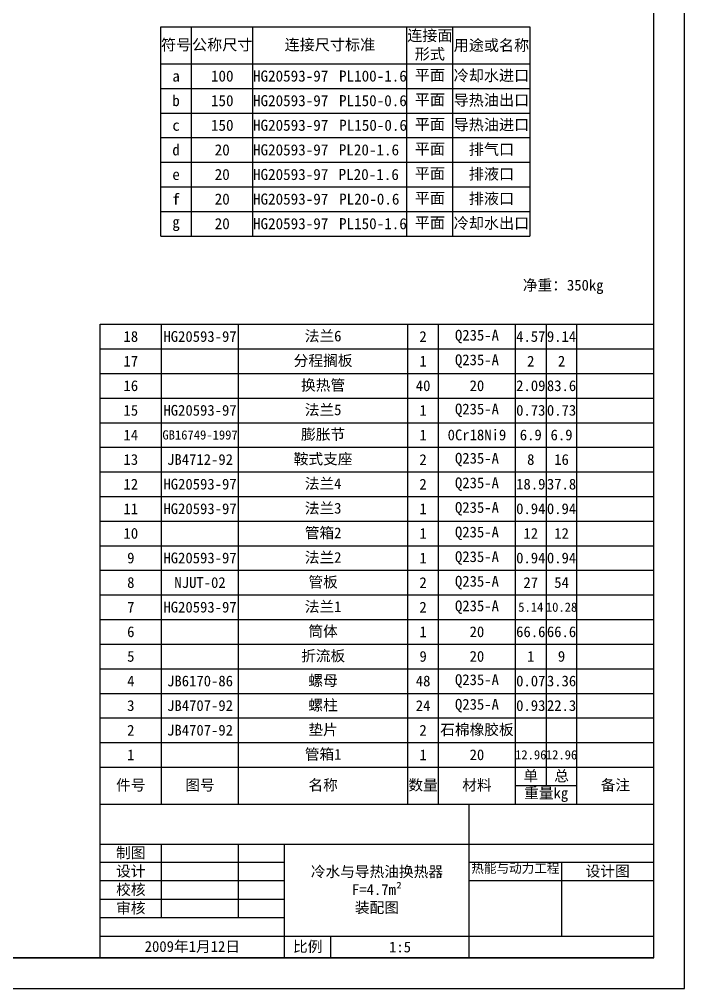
# Model space of a CAD drawing. Header units: millimetres. Extents: x 0 to 4205, y 0 to 2970.
# Drawn here: x 3124 to 4205, y 0 to 1576 of the extents above; entities that cross this region are included whole.
import ezdxf

# ---------------------------------------------------------------- set-up
doc = ezdxf.new("R2010")
doc.units = ezdxf.units.MM
for name, color, linetype in [('文字', 130, 'Continuous'), ('粗线', 160, 'Continuous'), ('细线', 7, 'Continuous')]:
    doc.layers.add(name, color=color, linetype=linetype)
doc.styles.get("Standard").update_dxf_attribs({"font": 'txt.shx'})

msp = doc.modelspace()

# ---------------------------------------------------------------- linework, layer by layer
for p, q in [((3353.558, 1563.378), (3953.558, 1563.378)), ((3353.558, 1223.378), (3353.558, 1563.378)), ((3403.558, 1223.378), (3403.558, 1563.378)), ((3503.558, 1223.378), (3503.558, 1563.378)), ((3753.558, 1223.378), (3753.558, 1563.378)), ((3828.558, 1223.378), (3828.558, 1563.378)), ((3953.558, 1563.378), (3953.558, 1223.378)), ((3353.558, 1503.378), (3953.558, 1503.378)), ((3353.558, 1463.378), (3953.558, 1463.378)), ((3353.558, 1423.378), (3953.558, 1423.378)), ((3353.558, 1383.378), (3953.558, 1383.378)), ((3353.558, 1343.378), (3953.558, 1343.378)), ((3353.558, 1303.378), (3953.558, 1303.378)), ((3353.558, 1263.378), (3953.558, 1263.378)), ((3353.558, 1223.378), (3953.558, 1223.378)), ((3255, 300), (3255, 1080)), ((3355, 300), (3355, 1080)), ((3480, 300), (3480, 1080)), ((3755, 300), (3755, 1080)), ((3805, 300), (3805, 1080)), ((3930, 300), (3930, 1080)), ((3980, 1080), (3980, 330)), ((4030, 300), (4030, 1080)), ((3255, 50), (3255, 300)), ((3255, 300), (4155, 300)), ((3855, 50), (3855, 300)), ((3255, 235), (4155, 235)), ((3355, 115), (3355, 235)), ((3480, 115), (3480, 235)), ((3555, 50), (3555, 235)), ((3555, 205), (3255, 205)), ((4005, 205), (4005, 85)), ((3555, 175), (3255, 175)), ((3555, 145), (3255, 145)), ((3555, 115), (3255, 115))]:
    msp.add_line(p, q)
at = {"layer": '粗线'}
for p, q in [((4155, 50), (4155, 2920)), ((3255, 1080), (4155, 1080)), ((3630, 50), (3630, 85)), ((4155, 50), (125, 50))]:
    msp.add_line(p, q, dxfattribs=at)
at = {"layer": '粗线', "lineweight": 30}
msp.add_lwpolyline([(125, 50), (4155, 50), (4155, 2920), (125, 2920)], close=True, dxfattribs=at)
at = {"layer": '细线'}
for p, q in [((4205, 0), (4205, 2970)), ((3255, 1040), (4155, 1040)), ((3255, 1000), (4155, 1000)), ((3255, 960), (4155, 960)), ((3255, 920), (4155, 920)), ((3255, 880), (4155, 880)), ((3255, 840), (4155, 840)), ((3255, 800), (4155, 800)), ((3255, 760), (4155, 760)), ((3255, 720), (4155, 720)), ((3255, 680), (4155, 680)), ((3255, 640), (4155, 640)), ((3255, 600), (4155, 600)), ((3255, 560), (4155, 560)), ((3255, 520), (4155, 520)), ((3255, 480), (4155, 480)), ((3255, 440), (4155, 440)), ((3255, 400), (4155, 400)), ((3255, 360), (4155, 360)), ((3930, 330), (4030, 330)), ((4155, 205), (3855, 205)), ((4155, 175), (3855, 175)), ((3255, 85), (4155, 85)), ((0, 0), (4205, 0))]:
    msp.add_line(p, q, dxfattribs=at)

# ---------------------------------------------------------------- texts
at = {"layer": '文字'}
for s, insert, char_height, width, attachment_point in [('{\\fFangSong_GB2312|b0|i0|c134|p49;连接面形式}', (3791.058, 1533.378), 18, 75, 5), ('{\\fFangSong_GB2312|b0|i0|c134|p49;符号}', (3378.558, 1533.378), 18, 50, 5), ('{\\fFangSong_GB2312|b0|i0|c134|p49;公称尺寸}', (3453.558, 1533.378), 18, 100, 5), ('{\\fFangSong_GB2312|b0|i0|c134|p49;连接尺寸标准}', (3628.558, 1533.378), 18, 250, 5), ('{\\fFangSong_GB2312|b0|i0|c134|p49;用途或名称}', (3891.058, 1532.518), 18, 125, 5), ('{\\fFangSong_GB2312|b0|i0|c134|p49;a}', (3378.558, 1483.378), 18, 50, 5), ('{\\fFangSong_GB2312|b0|i0|c134|p49;100}', (3453.558, 1483.378), 18, 100, 5), ('{\\fFangSong_GB2312|b0|i0|c134|p49;HG20593-97}', (3503.558, 1483.378), 18, 250, 4), ('{\\fFangSong_GB2312|b0|i0|c134|p49;PL100-1.6}', (3753.558, 1483.378), 18, 250, 6), ('{\\fFangSong_GB2312|b0|i0|c134|p49;平面}', (3791.058, 1484.237), 18, 75, 5), ('{\\fFangSong_GB2312|b0|i0|c134|p49;冷却水进口}', (3891.058, 1483.378), 18, 125, 5), ('{\\fFangSong_GB2312|b0|i0|c134|p49;b}', (3378.558, 1443.378), 18, 50, 5), ('{\\fFangSong_GB2312|b0|i0|c134|p49;150}', (3453.558, 1443.378), 18, 100, 5), ('{\\fFangSong_GB2312|b0|i0|c134|p49;HG20593-97}', (3503.558, 1443.378), 18, 250, 4), ('{\\fFangSong_GB2312|b0|i0|c134|p49;PL150-0.6}', (3753.558, 1443.378), 18, 250, 6), ('{\\fFangSong_GB2312|b0|i0|c134|p49;平面}', (3791.058, 1444.237), 18, 75, 5), ('{\\fFangSong_GB2312|b0|i0|c134|p49;导热油出口}', (3891.058, 1443.378), 18, 125, 5), ('{\\fFangSong_GB2312|b0|i0|c134|p49;c}', (3378.558, 1403.378), 18, 50, 5), ('{\\fFangSong_GB2312|b0|i0|c134|p49;150}', (3453.558, 1403.378), 18, 100, 5), ('{\\fFangSong_GB2312|b0|i0|c134|p49;HG20593-97}', (3503.558, 1403.378), 18, 250, 4), ('{\\fFangSong_GB2312|b0|i0|c134|p49;PL150-0.6}', (3753.834, 1403.378), 18, 250, 6), ('{\\fFangSong_GB2312|b0|i0|c134|p49;平面}', (3791.058, 1404.237), 18, 75, 5), ('{\\fFangSong_GB2312|b0|i0|c134|p49;导热油进口}', (3891.058, 1403.378), 18, 125, 5), ('{\\fFangSong_GB2312|b0|i0|c134|p49;d}', (3378.558, 1363.378), 18, 50, 5), ('{\\fFangSong_GB2312|b0|i0|c134|p49;20}', (3453.558, 1363.378), 18, 100, 5), ('{\\fFangSong_GB2312|b0|i0|c134|p49;HG20593-97}', (3503.558, 1363.378), 18, 250, 4), ('{\\fFangSong_GB2312|b0|i0|c134|p49;PL20-1.6}', (3740.931, 1363.378), 18, 250, 6), ('{\\fFangSong_GB2312|b0|i0|c134|p49;平面}', (3791.058, 1364.237), 18, 75, 5), ('{\\fFangSong_GB2312|b0|i0|c134|p49;排气口}', (3891.058, 1363.378), 18, 125, 5), ('{\\fFangSong_GB2312|b0|i0|c134|p49;e}', (3378.558, 1323.378), 18, 50, 5), ('{\\fFangSong_GB2312|b0|i0|c134|p49;20}', (3453.558, 1323.378), 18, 100, 5), ('{\\fFangSong_GB2312|b0|i0|c134|p49;HG20593-97}', (3503.558, 1323.378), 18, 250, 4), ('{\\fFangSong_GB2312|b0|i0|c134|p49;PL20-1.6}', (3740.617, 1323.378), 18, 250, 6), ('{\\fFangSong_GB2312|b0|i0|c134|p49;平面}', (3791.058, 1324.237), 18, 75, 5), ('{\\fFangSong_GB2312|b0|i0|c134|p49;排液口}', (3891.058, 1323.378), 18, 125, 5), ('{\\fFangSong_GB2312|b0|i0|c134|p49;f}', (3378.558, 1283.378), 18, 50, 5), ('{\\fFangSong_GB2312|b0|i0|c134|p49;20}', (3453.558, 1283.378), 18, 100, 5), ('{\\fFangSong_GB2312|b0|i0|c134|p49;HG20593-97}', (3503.558, 1283.378), 18, 250, 4), ('{\\fFangSong_GB2312|b0|i0|c134|p49;PL20-0.6}', (3741.51, 1283.378), 18, 250, 6), ('{\\fFangSong_GB2312|b0|i0|c134|p49;平面}', (3791.058, 1284.237), 18, 75, 5), ('{\\fFangSong_GB2312|b0|i0|c134|p49;排液口}', (3891.058, 1283.378), 18, 125, 5), ('{\\fFangSong_GB2312|b0|i0|c134|p49;g}', (3378.558, 1243.378), 18, 50, 5), ('{\\fFangSong_GB2312|b0|i0|c134|p49;20}', (3453.558, 1243.378), 18, 100, 5), ('{\\fFangSong_GB2312|b0|i0|c134|p49;HG20593-97}', (3503.558, 1243.378), 18, 250, 4), ('{\\fFangSong_GB2312|b0|i0|c134|p49;PL150-1.6}', (3753.558, 1243.378), 18, 250, 6), ('{\\fFangSong_GB2312|b0|i0|c134|p49;平面}', (3791.058, 1244.237), 18, 75, 5), ('{\\fFangSong_GB2312|b0|i0|c134|p49;冷却水出口}', (3891.058, 1243.378), 18, 125, 5), ('{\\fFangSong_GB2312|b0|i0|c134|p49;净重：350kg}', (3942.134, 1152.36), 17.5, 212.86648, 1), ('{\\fFangSong_GB2312|b0|i0|c134|p49;法兰6}', (3617.5, 1060), 17.5, 275, 5), ('{\\fFangSong_GB2312|b0|i0|c134|p49;18}', (3305, 1060), 17.5, 100, 5), ('{\\fFangSong_GB2312|b0|i0|c134|p49;HG20593-97}', (3417.5, 1060), 17.5, 125, 5), ('{\\fFangSong_GB2312|b0|i0|c134|p49;2}', (3780, 1060), 17.5, 50, 5), ('{\\fFangSong_GB2312|b0|i0|c134|p49;Q235-A}', (3867.5, 1060), 17.5, 125, 5), ('{\\fFangSong_GB2312|b0|i0|c134|p49;4.57}', (3955, 1060), 17.5, 50, 5), ('{\\fFangSong_GB2312|b0|i0|c134|p49;9.14}', (4005, 1060), 17.5, 50, 5), ('{\\fFangSong_GB2312|b0|i0|c134|p49;17}', (3305, 1020), 17.5, 100, 5), ('{\\fFangSong_GB2312|b0|i0|c134|p49;分程搁板}', (3617.5, 1020), 17.5, 275, 5), ('{\\fFangSong_GB2312|b0|i0|c134|p49;1}', (3780, 1020), 17.5, 50, 5), ('{\\fFangSong_GB2312|b0|i0|c134|p49;Q235-A}', (3867.5, 1020), 17.5, 125, 5), ('{\\fFangSong_GB2312|b0|i0|c134|p49;2}', (3955, 1020), 17.5, 50, 5), ('{\\fFangSong_GB2312|b0|i0|c134|p49;2}', (4005, 1020), 17.5, 50, 5), ('{\\fFangSong_GB2312|b0|i0|c134|p49;16}', (3305, 980), 17.5, 100, 5), ('{\\fFangSong_GB2312|b0|i0|c134|p49;换热管}', (3617.5, 980), 17.5, 275, 5), ('{\\fFangSong_GB2312|b0|i0|c134|p49;40}', (3780, 980), 17.5, 50, 5), ('{\\fFangSong_GB2312|b0|i0|c134|p49;20}', (3867.5, 980), 17.5, 125, 5), ('{\\fFangSong_GB2312|b0|i0|c134|p49;2.09}', (3955, 980), 17.5, 50, 5), ('{\\fFangSong_GB2312|b0|i0|c134|p49;83.6}', (4005, 980), 17.5, 50, 5), ('{\\fFangSong_GB2312|b0|i0|c134|p49;15}', (3305, 940), 17.5, 100, 5), ('{\\fFangSong_GB2312|b0|i0|c134|p49;HG20593-97}', (3417.5, 940), 17.5, 125, 5), ('{\\fFangSong_GB2312|b0|i0|c134|p49;法兰5}', (3617.5, 940), 17.5, 275, 5), ('{\\fFangSong_GB2312|b0|i0|c134|p49;1}', (3780, 940), 17.5, 50, 5), ('{\\fFangSong_GB2312|b0|i0|c134|p49;Q235-A}', (3867.5, 940), 17.5, 125, 5), ('{\\fFangSong_GB2312|b0|i0|c134|p49;0.73}', (3955, 940), 17.5, 50, 5), ('{\\fFangSong_GB2312|b0|i0|c134|p49;0.73}', (4005, 940), 17.5, 50, 5), ('{\\fFangSong_GB2312|b0|i0|c134|p49;14}', (3305, 900), 17.5, 100, 5), ('{\\fFangSong_GB2312|b0|i0|c134|p49;GB16749-1997}', (3417.5, 900), 15, 125, 5), ('{\\fFangSong_GB2312|b0|i0|c134|p49;膨胀节}', (3617.5, 900), 17.5, 275, 5), ('{\\fFangSong_GB2312|b0|i0|c134|p49;1}', (3780, 900), 17.5, 50, 5), ('{\\fFangSong_GB2312|b0|i0|c134|p49;0Cr18Ni9}', (3867.5, 900), 17.5, 125, 5), ('{\\fFangSong_GB2312|b0|i0|c134|p49;6.9}', (3955, 900), 17.5, 50, 5), ('{\\fFangSong_GB2312|b0|i0|c134|p49;6.9}', (4005, 900), 17.5, 50, 5), ('{\\fFangSong_GB2312|b0|i0|c134|p49;13}', (3305, 860), 17.5, 100, 5), ('{\\fFangSong_GB2312|b0|i0|c134|p49;JB4712-92}', (3417.5, 860), 17.5, 125, 5), ('{\\fFangSong_GB2312|b0|i0|c134|p49;鞍式支座}', (3617.5, 860), 17.5, 275, 5), ('{\\fFangSong_GB2312|b0|i0|c134|p49;2}', (3780, 860), 17.5, 50, 5), ('{\\fFangSong_GB2312|b0|i0|c134|p49;Q235-A}', (3867.5, 860), 17.5, 125, 5), ('{\\fFangSong_GB2312|b0|i0|c134|p49;8}', (3955, 860), 17.5, 50, 5), ('{\\fFangSong_GB2312|b0|i0|c134|p49;16}', (4005, 860), 17.5, 50, 5), ('{\\fFangSong_GB2312|b0|i0|c134|p49;12}', (3305, 820), 17.5, 100, 5), ('{\\fFangSong_GB2312|b0|i0|c134|p49;HG20593-97}', (3417.5, 820), 17.5, 125, 5), ('{\\fFangSong_GB2312|b0|i0|c134|p49;法兰4}', (3617.5, 820), 17.5, 275, 5), ('{\\fFangSong_GB2312|b0|i0|c134|p49;2}', (3780, 820), 17.5, 50, 5), ('{\\fFangSong_GB2312|b0|i0|c134|p49;Q235-A}', (3867.5, 820), 17.5, 125, 5), ('{\\fFangSong_GB2312|b0|i0|c134|p49;18.9}', (3955, 820), 17.5, 50, 5), ('{\\fFangSong_GB2312|b0|i0|c134|p49;37.8}', (4005, 820), 17.5, 50, 5), ('{\\fFangSong_GB2312|b0|i0|c134|p49;11}', (3305, 780), 17.5, 100, 5), ('{\\fFangSong_GB2312|b0|i0|c134|p49;HG20593-97}', (3417.5, 780), 17.5, 125, 5), ('{\\fFangSong_GB2312|b0|i0|c134|p49;法兰3}', (3617.5, 780), 17.5, 275, 5), ('{\\fFangSong_GB2312|b0|i0|c134|p49;1}', (3780, 780), 17.5, 50, 5), ('{\\fFangSong_GB2312|b0|i0|c134|p49;Q235-A}', (3867.5, 780), 17.5, 125, 5), ('{\\fFangSong_GB2312|b0|i0|c134|p49;0.94}', (3955, 780), 17.5, 50, 5), ('{\\fFangSong_GB2312|b0|i0|c134|p49;0.94}', (4005, 780), 17.5, 50, 5), ('{\\fFangSong_GB2312|b0|i0|c134|p49;10}', (3305, 740), 17.5, 100, 5), ('{\\fFangSong_GB2312|b0|i0|c134|p49;管箱2}', (3617.5, 740), 17.5, 275, 5), ('{\\fFangSong_GB2312|b0|i0|c134|p49;1}', (3780, 740), 17.5, 50, 5), ('{\\fFangSong_GB2312|b0|i0|c134|p49;Q235-A}', (3867.5, 740), 17.5, 125, 5), ('{\\fFangSong_GB2312|b0|i0|c134|p49;12}', (3955, 740), 17.5, 50, 5), ('{\\fFangSong_GB2312|b0|i0|c134|p49;12}', (4005, 740), 17.5, 50, 5), ('{\\fFangSong_GB2312|b0|i0|c134|p49;HG20593-97}', (3417.5, 700), 17.5, 125, 5), ('{\\fFangSong_GB2312|b0|i0|c134|p49;法兰2}', (3617.5, 700), 17.5, 275, 5), ('{\\fFangSong_GB2312|b0|i0|c134|p49;Q235-A}', (3867.5, 700), 17.5, 125, 5), ('{\\fFangSong_GB2312|b0|i0|c134|p49;9}', (3305, 700), 17.5, 100, 5), ('{\\fFangSong_GB2312|b0|i0|c134|p49;1}', (3780, 700), 17.5, 50, 5), ('{\\fFangSong_GB2312|b0|i0|c134|p49;0.94}', (3955, 700), 17.5, 50, 5), ('{\\fFangSong_GB2312|b0|i0|c134|p49;0.94}', (4005, 700), 17.5, 50, 5), ('{\\fFangSong_GB2312|b0|i0|c134|p49;8}', (3305, 660), 17.5, 100, 5), ('{\\fFangSong_GB2312|b0|i0|c134|p49;NJUT-02}', (3417.5, 660), 17.5, 125, 5), ('{\\fFangSong_GB2312|b0|i0|c134|p49;管板}', (3617.5, 660), 17.5, 275, 5), ('{\\fFangSong_GB2312|b0|i0|c134|p49;2}', (3780, 660), 17.5, 50, 5), ('{\\fFangSong_GB2312|b0|i0|c134|p49;Q235-A}', (3867.5, 660), 17.5, 125, 5), ('{\\fFangSong_GB2312|b0|i0|c134|p49;27}', (3955, 660), 17.5, 50, 5), ('{\\fFangSong_GB2312|b0|i0|c134|p49;54}', (4005, 660), 17.5, 50, 5), ('{\\fFangSong_GB2312|b0|i0|c134|p49;法兰1}', (3617.5, 620), 17.5, 275, 5), ('{\\fFangSong_GB2312|b0|i0|c134|p49;Q235-A}', (3867.5, 620), 17.5, 125, 5), ('{\\fFangSong_GB2312|b0|i0|c134|p49;7}', (3305, 620), 17.5, 100, 5), ('{\\fFangSong_GB2312|b0|i0|c134|p49;HG20593-97}', (3417.5, 620), 17.5, 125, 5), ('{\\fFangSong_GB2312|b0|i0|c134|p49;2}', (3780, 620), 17.5, 50, 5), ('{\\fFangSong_GB2312|b0|i0|c134|p49;5.14}', (3955, 620), 15, 50, 5), ('{\\fFangSong_GB2312|b0|i0|c134|p49;10.28}', (4005, 620), 15, 50, 5), ('{\\fFangSong_GB2312|b0|i0|c134|p49;6}', (3305, 580), 17.5, 100, 5), ('{\\fFangSong_GB2312|b0|i0|c134|p49;筒体}', (3617.5, 580), 17.5, 275, 5), ('{\\fFangSong_GB2312|b0|i0|c134|p49;1}', (3780, 580), 17.5, 50, 5), ('{\\fFangSong_GB2312|b0|i0|c134|p49;20}', (3867.5, 580), 17.5, 125, 5), ('{\\fFangSong_GB2312|b0|i0|c134|p49;66.6}', (3955, 580), 17.5, 50, 5), ('{\\fFangSong_GB2312|b0|i0|c134|p49;66.6}', (4005, 580), 17.5, 50, 5), ('{\\fFangSong_GB2312|b0|i0|c134|p49;折流板}', (3617.5, 540), 17.5, 275, 5), ('{\\fFangSong_GB2312|b0|i0|c134|p49;5}', (3305, 540), 17.5, 100, 5), ('{\\fFangSong_GB2312|b0|i0|c134|p49;9}', (3780, 540), 17.5, 50, 5), ('{\\fFangSong_GB2312|b0|i0|c134|p49;20}', (3867.5, 540), 17.5, 125, 5), ('{\\fFangSong_GB2312|b0|i0|c134|p49;1}', (3955, 540), 17.5, 50, 5), ('{\\fFangSong_GB2312|b0|i0|c134|p49;9}', (4005, 540), 17.5, 50, 5), ('{\\fFangSong_GB2312|b0|i0|c134|p49;4}', (3305, 500), 17.5, 100, 5), ('{\\fFangSong_GB2312|b0|i0|c134|p49;JB6170-86}', (3417.5, 500), 17.5, 125, 5), ('{\\fFangSong_GB2312|b0|i0|c134|p49;螺母}', (3617.5, 500), 17.5, 275, 5), ('{\\fFangSong_GB2312|b0|i0|c134|p49;48}', (3780, 500), 17.5, 50, 5), ('{\\fFangSong_GB2312|b0|i0|c134|p49;Q235-A}', (3867.5, 500), 17.5, 125, 5), ('{\\fFangSong_GB2312|b0|i0|c134|p49;0.07}', (3955, 500), 17.5, 50, 5), ('{\\fFangSong_GB2312|b0|i0|c134|p49;3.36}', (4005, 500), 17.5, 50, 5), ('{\\fFangSong_GB2312|b0|i0|c134|p49;3}', (3305, 460), 17.5, 100, 5), ('{\\fFangSong_GB2312|b0|i0|c134|p49;JB4707-92}', (3417.5, 460), 17.5, 125, 5), ('{\\fFangSong_GB2312|b0|i0|c134|p49;螺柱}', (3617.5, 460), 17.5, 275, 5), ('{\\fFangSong_GB2312|b0|i0|c134|p49;24}', (3780, 460), 17.5, 50, 5), ('{\\fFangSong_GB2312|b0|i0|c134|p49;Q235-A}', (3867.5, 460), 17.5, 125, 5), ('{\\fFangSong_GB2312|b0|i0|c134|p49;0.93}', (3955, 460), 17.5, 50, 5), ('{\\fFangSong_GB2312|b0|i0|c134|p49;22.3}', (4005, 460), 17.5, 50, 5), ('{\\fFangSong_GB2312|b0|i0|c134|p49;2}', (3305, 420), 17.5, 100, 5), ('{\\fFangSong_GB2312|b0|i0|c134|p49;JB4707-92}', (3417.5, 420), 17.5, 125, 5), ('{\\fFangSong_GB2312|b0|i0|c134|p49;垫片}', (3617.5, 420), 17.5, 275, 5), ('{\\fFangSong_GB2312|b0|i0|c134|p49;2}', (3780, 420), 17.5, 50, 5), ('{\\fFangSong_GB2312|b0|i0|c134|p49;石棉橡胶板}', (3867.5, 420), 17.5, 125, 5), ('{\\fFangSong_GB2312|b0|i0|c134|p49;1}', (3305, 380), 17.5, 100, 5), ('{\\fFangSong_GB2312|b0|i0|c134|p49;管箱1}', (3617.5, 380), 17.5, 275, 5), ('{\\fFangSong_GB2312|b0|i0|c134|p49;1}', (3780, 380), 17.5, 50, 5), ('{\\fFangSong_GB2312|b0|i0|c134|p49;20}', (3867.5, 380), 17.5, 125, 5), ('{\\fFangSong_GB2312|b0|i0|c134|p49;12.96}', (3955, 380), 15, 50, 5), ('{\\fFangSong_GB2312|b0|i0|c134|p49;12.96}', (4005, 380), 15, 50, 5), ('{\\fFangSong_GB2312|b0|i0|c134|p49;单}', (3955, 345), 17.5, 50, 5), ('{\\fFangSong_GB2312|b0|i0|c134|p49;总}', (4005, 345), 17.5, 50, 5), ('{\\fFangSong_GB2312|b0|i0|c134|p49;件号}', (3305, 330), 17.5, 100, 5), ('{\\fFangSong_GB2312|b0|i0|c134|p49;图号}', (3417.5, 330), 17.5, 125, 5), ('{\\fFangSong_GB2312|b0|i0|c134|p49;名称}', (3617.5, 330), 17.5, 275, 5), ('{\\fFangSong_GB2312|b0|i0|c134|p49;数量}', (3780, 330), 17.5, 50, 5), ('{\\fFangSong_GB2312|b0|i0|c134|p49;材料}', (3867.5, 330), 17.5, 125, 5), ('{\\fFangSong_GB2312|b0|i0|c134|p49;备注}', (4092.5, 330), 17.5, 125, 5), ('{\\fFangSong_GB2312|b0|i0|c134|p49;重量kg}', (3980, 315), 17.5, 100, 5), ('{\\fFangSong_GB2312|b0|i0|c134|p49;制图}', (3305, 220), 17.5, 100, 5), ('{\\fFangSong_GB2312|b0|i0|c134|p49;热能与动力工程}', (3930, 194.824), 15, 150, 5), ('{\\fFangSong_GB2312|b0|i0|c134|p49;设计}', (3305, 190), 17.5, 100, 5), ('{\\fFangSong_GB2312|b0|i0|c134|p49;冷水与导热油换热器\\P\\f@FangSong_GB2312|b0|i0|c134|p49;F=4.7m\\fSimSun|b0|i0|c134|p0;²\\fFangSong_GB2312|b0|i0|c134|p49;\\P装配图}', (3705, 160), 17.5, 300, 5), ('{\\fFangSong_GB2312|b0|i0|c134|p49;设计图}', (4080, 190), 17.5, 150, 5), ('{\\fFangSong_GB2312|b0|i0|c134|p49;校核}', (3305, 160), 17.5, 100, 5), ('{\\fFangSong_GB2312|b0|i0|c134|p49;审核}', (3305, 130), 17.5, 100, 5), ('{\\fFangSong_GB2312|b0|i0|c134|p49;2009年1月12日}', (3405, 67.5), 17.5, 300, 5), ('{\\fFangSong_GB2312|b0|i0|c134|p49;比例}', (3592.5, 67.5), 17.5, 75, 5), ('{\\fFangSong_GB2312|b0|i0|c134|p49;1:5}', (3742.5, 67.5), 17.5, 225, 5)]:
    msp.add_mtext(s, dxfattribs=dict(at, insert=insert, char_height=char_height, width=width, attachment_point=attachment_point))

doc.saveas('drawing.dxf')
